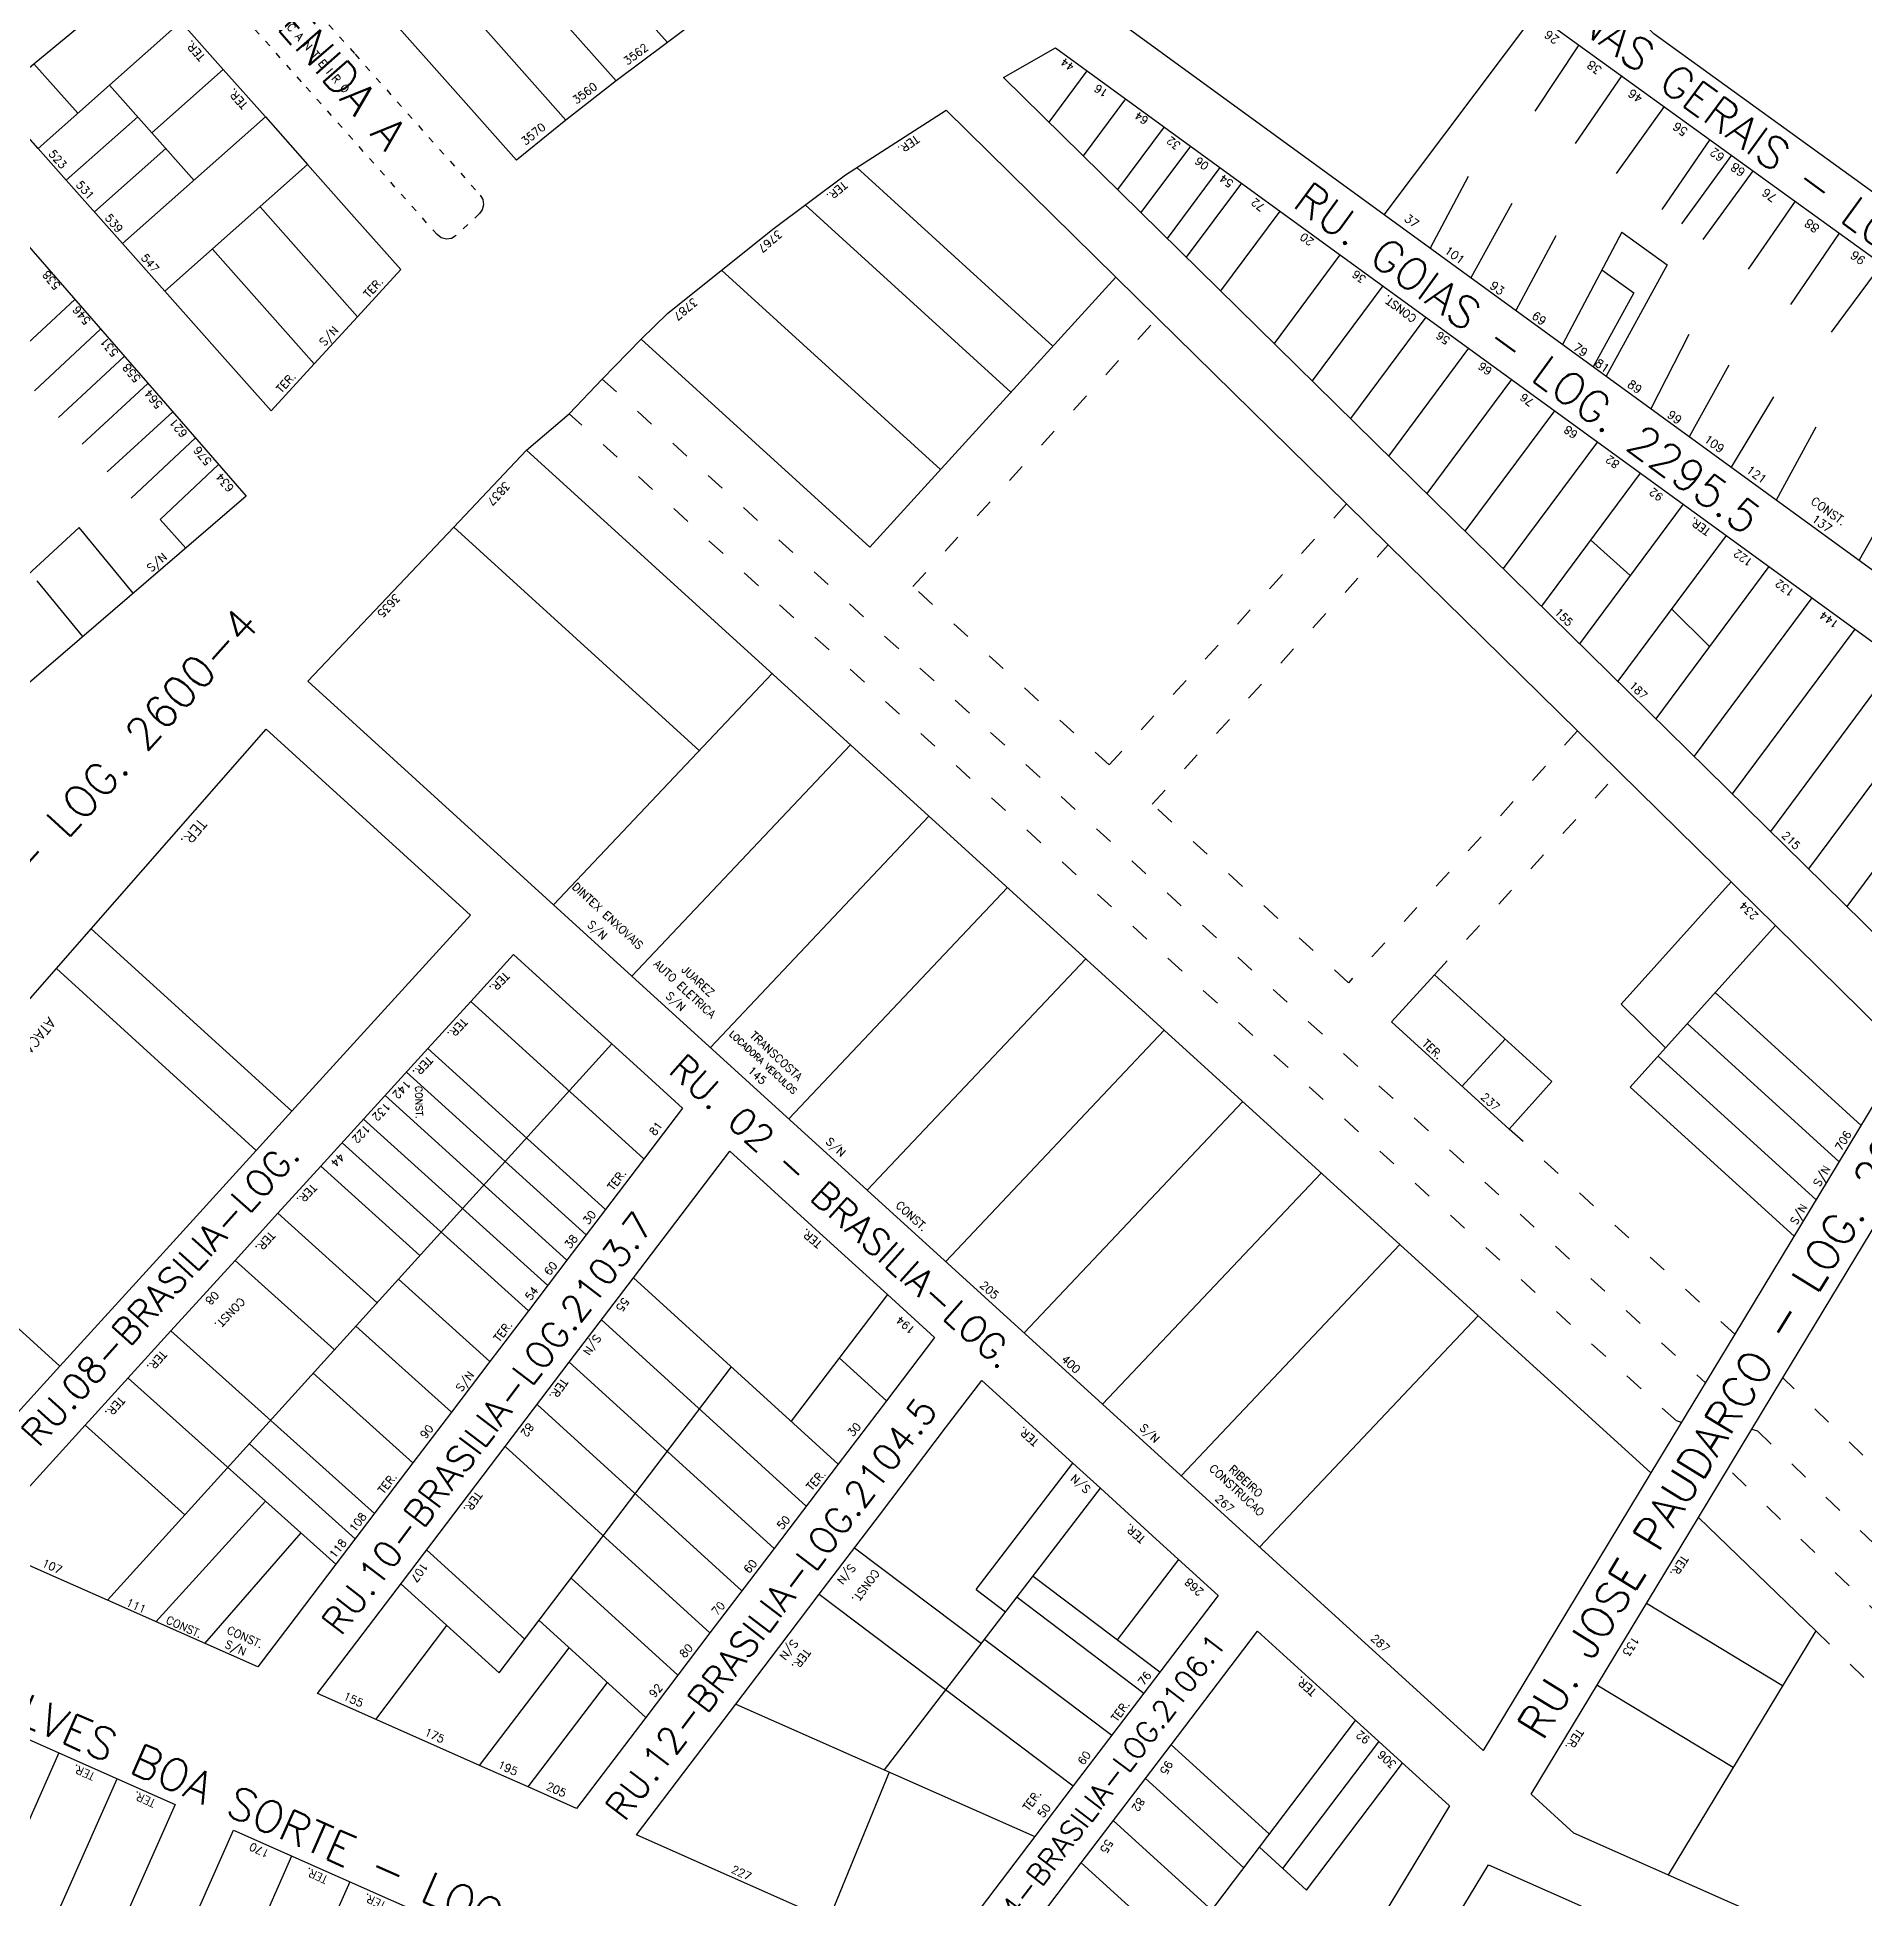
# Model space of a CAD drawing. Extents: x 714896 to 749292, y 8417558 to 8447149.
# Drawn here: x 740437.4 to 740782, y 8424591.9 to 8424942.9 of the extents above; entities that cross this region are included whole.
import ezdxf

# ---------------------------------------------------------------- set-up
doc = ezdxf.new("R2010")
doc.units = 0
doc.header["$MEASUREMENT"] = 0
doc.linetypes.add('ACAD_ISO03W100', pattern=[30, 12, -18])
for name, color, linetype in [('LOTE', 7, 'CONTINUOUS'), ('NUM-PORTA', 7, 'CONTINUOUS'), ('QUADRA', 6, 'CONTINUOUS'), ('TEXTO', 7, 'CONTINUOUS'), ('TEXTODERUA', 3, 'CONTINUOUS')]:
    doc.layers.add(name, color=color, linetype=linetype)
doc.styles.add('ROMANS', font='ROMANS.SHX', dxfattribs={"height": 1.5})

msp = doc.modelspace()

# ---------------------------------------------------------------- linework, layer by layer
at = {"layer": 'LOTE', "color": 7, "linetype": 'CONTINUOUS'}
for p, q in [((740556.26, 8424941.87), (740532.14, 8424969.04)), ((740546.64, 8424934.63), (740523.17, 8424961.08)), ((740537.15, 8424927.24), (740514.19, 8424953.11)), ((740437.62, 8424921.89), (740464.54, 8424945.78)), ((740453.55, 8424903.94), (740480.47, 8424927.83)), ((740497.86, 8424890.16, 516.86), (740479.46, 8424910.89, 516.86)), ((740489.69, 8424881.28, 516.86), (740470.49, 8424902.93, 516.86))]:
    msp.add_line(p, q, dxfattribs=at)
at = {"layer": 'LOTE', "color": 7}
for p, q in [((740691.45, 8424909.36, 525.95), (740720, 8424947.39, 522.34)), ((740719.91, 8424928.91, 524.07), (740728.22, 8424941.44, 522.34)), ((740727.48, 8424922.8, 524.08), (740736.27, 8424935.62, 522.34)), ((740735.23, 8424917.14, 524.06), (740744.27, 8424929.83, 522.34)), ((740743.84, 8424910.4, 524.08), (740752.92, 8424923.57, 522.34)), ((740747.54, 8424907.66, 524.09), (740756.97, 8424920.64, 522.34)), ((740707.24, 8424916.6, 525.07), (740700.11, 8424903.06, 525.95)), ((740751.59, 8424904.73, 524.09), (740761.03, 8424917.71, 522.34)), ((740760.11, 8424899.11, 524.07), (740769, 8424911.94, 522.34)), ((740715.52, 8424911.5, 525.03), (740707.76, 8424897.49, 525.95)), ((740723.79, 8424905.43, 525.03), (740716.25, 8424891.31, 525.95)), ((740736.25, 8424906.13, 524.58), (740725.07, 8424884.9, 525.95)), ((740768.11, 8424892.45, 524.14), (740777.3, 8424905.94, 522.34)), ((740744.81, 8424899.98, 524.59), (740733.26, 8424878.94, 525.95)), ((740775.75, 8424887.26, 524.15), (740785.3, 8424900.15, 522.34)), ((740738.5, 8424894.67, 525.05), (740730.82, 8424880.7, 525.95)), ((740432.1, 8424881.87), (740444.51, 8424893.43)), ((740436.94, 8424876.19), (740449.41, 8424887.8)), ((740748.88, 8424886.84, 525.08), (740741.68, 8424872.82, 525.95)), ((740441.49, 8424871.18), (740453.87, 8424882.69)), ((740756.41, 8424881.02, 525.11), (740748.95, 8424867.53, 525.95)), ((740445.95, 8424866.11), (740458.31, 8424877.6)), ((740764.84, 8424875.08, 525.13), (740756.86, 8424861.78, 525.95)), ((740450.65, 8424860.93), (740462.99, 8424872.22)), ((740455.19, 8424855.93), (740467.27, 8424867.3)), ((740772.83, 8424869.35, 525.15), (740765.36, 8424855.59, 525.95)), ((740460.61, 8424851.95), (740471.66, 8424862.27)), ((740788.5, 8424857.61, 525.25), (740780.97, 8424844.23, 525.95)), ((740465.48, 8424846.53), (740460.61, 8424851.95)), ((740445.38, 8424850.4), (740422.97, 8424829.86)), ((740455.56, 8424838.02), (740445.38, 8424850.4)), ((740446.07, 8424829.88), (740437.45, 8424840.37))]:
    msp.add_line(p, q, dxfattribs=at)
at = {"layer": 'LOTE', "color": 7, "linetype": 'ACAD_ISO03W100', "ltscale": 0.3}
for p, q in [((740700.9, 8424766.07, 512.45), (740735.72, 8424804.34, 512.45)), ((740757.55, 8424698.31, 512.45), (740715.01, 8424737, 512.45)), ((740757.55, 8424698.31, 512.45), (740757.55, 8424698.31, 512.45)), ((740801.09, 8424656.71, 512.45), (740766.6, 8424690.08, 512.45))]:
    msp.add_line(p, q, dxfattribs=at)
at = {"layer": 'LOTE'}
for p, q in [((740772.79, 8424642.35, 512.45), (740750.67, 8424663.75, 512.45)), ((740766.53, 8424632, 512.45), (740740.86, 8424647.52, 512.45)), ((740757.22, 8424616.6, 512.45), (740731.55, 8424632.12, 512.45))]:
    msp.add_line(p, q, dxfattribs=at)
at = {"layer": 'LOTE', "color": 7, "ltscale": 0.3}
for p, q in [((740485.42, 8424599.9, 517.02), (740462.71, 8424548.71, 517.02)), ((740496.39, 8424595.03, 517.02), (740473.68, 8424543.84, 517.02))]:
    msp.add_line(p, q, dxfattribs=at)
at = {"layer": 'LOTE', "color": 7, "linetype": 'ACAD_ISO03W100', "ltscale": 0.1}
msp.add_lwpolyline([(740512.87, 8424905.64), (740487.27, 8424934.48), (740464.19, 8424960.49), (740463.69, 8424961.37), (740463.56, 8424962.27), (740463.83, 8424963.27), (740464.46, 8424964.07), (740469.08, 8424967.91), (740469.94, 8424968.37), (740470.86, 8424968.48), (740471.76, 8424968.24), (740472.55, 8424967.64), (740497.38, 8424939.66), (740520.97, 8424913.08), (740521.46, 8424912.24), (740521.6, 8424911.29), (740521.36, 8424910.35), (740520.82, 8424909.6), (740516.46, 8424905.48), (740515.59, 8424904.94), (740514.62, 8424904.8), (740513.63, 8424905.06), (740512.87, 8424905.64)], close=True, dxfattribs=at)
at = {"layer": 'LOTE', "color": 7, "linetype": 'CONTINUOUS'}
for points in [[(740436.82, 8424937.84), (740445.09, 8424928.52)], [(740459.04, 8424924.86), (740472.51, 8424936.81)], [(740451.08, 8424933.83), (740467.01, 8424915.88)], [(740442.93, 8424915.9), (740456.39, 8424927.85)], [(740448.24, 8424909.92), (740461.7, 8424921.87)], [(740461.51, 8424894.96), (740488.44, 8424918.86)]]:
    msp.add_lwpolyline(points, dxfattribs=at)
at = {"layer": 'LOTE', "color": 7, "linetype": 'CONTINUOUS', "elevation": 524.82, "flags": 128}
for points in [[(740635.37, 8424936.54), (740628.19, 8424926.88)], [(740642.65, 8424931.25), (740634.67, 8424920.51)], [(740649.93, 8424925.96), (740641.14, 8424914.14)], [(740654.89, 8424922.35), (740645.56, 8424909.8)], [(740660.44, 8424918.31), (740650.5, 8424904.94)], [(740664.49, 8424915.37), (740654.1, 8424901.4)], [(740671.77, 8424910.08), (740660.58, 8424895.03)], [(740683.09, 8424901.85), (740670.66, 8424885.12)], [(740691.18, 8424895.97), (740677.86, 8424878.05)], [(740699.27, 8424890.09), (740685.06, 8424870.97)], [(740707.35, 8424884.21), (740692.26, 8424863.89)], [(740715.44, 8424878.33), (740699.46, 8424856.82)], [(740723.53, 8424872.45), (740706.66, 8424849.74)], [(740731.62, 8424866.56), (740713.86, 8424842.66)], [(740739.71, 8424860.68), (740721.06, 8424835.59)], [(740747.79, 8424854.8), (740728.26, 8424828.51)], [(740755.88, 8424848.92), (740735.45, 8424821.43)], [(740737.8, 8424841.35), (740730.33, 8424848.07)], [(740763.97, 8424843.04), (740742.65, 8424814.36)], [(740745.59, 8424835.08), (740752.79, 8424828)], [(740772.06, 8424837.16), (740749.85, 8424807.28)], [(740780.15, 8424831.28), (740757.05, 8424800.2)], [(740788.24, 8424825.4), (740764.25, 8424793.12)], [(740796.32, 8424819.52), (740771.45, 8424786.05)], [(740804.41, 8424813.64), (740778.65, 8424778.97)]]:
    msp.add_lwpolyline(points, dxfattribs=at)
at = {"layer": 'LOTE', "color": 7, "ltscale": 0.3}
for points, elevation in [([(740591.99, 8424918.29), (740628.97, 8424884.64)], 512.45), ([(740582.24, 8424911.25), (740621.05, 8424875.94)], 512.45), ([(740566.48, 8424898.94), (740607.79, 8424861.36)], 512.45), ([(740640.8, 8424897.65), (740594.45, 8424846.7)], 512.45), ([(740594.45, 8424846.7), (740551.31, 8424885.94)], 512.45), ([(740529.72, 8424865.03), (740741.72, 8424672.14)], 512.45), ([(740515.98, 8424850.49), (740562.26, 8424808.38)], 512.45), ([(740534.78, 8424779.3), (740576, 8424822.92)], 512.45), ([(740549.57, 8424765.85), (740590.79, 8424809.46)], 512.45), ([(740564.37, 8424752.39), (740605.59, 8424796)], 512.45), ([(740579.16, 8424738.93), (740620.38, 8424782.54)], 512.45), ([(740736.12, 8424760.53), (740756.82, 8424783.61)], 512.45), ([(740485.47, 8424740.35), (740447.65, 8424774.76)], 512.45), ([(740737.81, 8424744.89), (740765.18, 8424775.39)], 512.45), ([(740593.95, 8424725.47), (740635.18, 8424769.08)], 512.45), ([(740441.06, 8424767.24), (740478.74, 8424732.95)], 512.45), ([(740715.01, 8424737), (740692.82, 8424757.19), (740700.9, 8424766.07)], 512.45), ([(740700.9, 8424766.07), (740723.03, 8424745.94)], 512.45), ([(740551.85, 8424731.39), (740519.18, 8424761.05)], 512.45), ([(740753.81, 8424762.72), (740781.34, 8424737.67)], 512.45), ([(740744.48, 8424752.31), (740736.12, 8424760.53)], 512.45), ([(740608.75, 8424712.01), (740649.97, 8424755.62)], 512.45), ([(740706.14, 8424745.08), (740714.21, 8424753.95)], 512.45), ([(740748.57, 8424756.87), (740777.2, 8424730.82)], 512.45), ([(740545.79, 8424753.06), (740450.69, 8424648.13)], 512.45), ([(740544.59, 8424721.84), (740511.11, 8424752.17)], 512.45), ([(740743.06, 8424750.73), (740772.85, 8424723.62)], 512.45), ([(740540.96, 8424717.06), (740507.07, 8424747.74)], 512.45), ([(740537.33, 8424712.28), (740503.03, 8424743.3)], 512.45), ([(740723.03, 8424745.94), (740715.01, 8424737)], 512.45), ([(740737.81, 8424744.89), (740768.71, 8424716.78)], 512.45), ([(740623.54, 8424698.55), (740664.76, 8424742.16)], 512.45), ([(740533.7, 8424707.51), (740498.99, 8424738.86)], 512.45), ([(740530.07, 8424702.73), (740494.95, 8424734.42)], 512.45), ([(740509.57, 8424713.18), (740490.92, 8424729.98)], 512.45), ([(740638.33, 8424685.09), (740679.56, 8424728.7)], 512.45), ([(740441.73, 8424692.27), (740441.73, 8424692.27), (740406.53, 8424724.29)], 512.45), ([(740501.49, 8424704.3), (740482.84, 8424721.11)], 512.45), ([(740653.13, 8424671.63), (740694.35, 8424715.24)], 512.45), ([(740493.42, 8424695.43), (740474.77, 8424712.23)], 512.45), ([(740522.81, 8424693.17), (740505.58, 8424708.69)], 512.45), ([(740588.48, 8424673.82), (740549.87, 8424708.95)], -0.02), ([(740597.76, 8424705.78), (740579.61, 8424681.9)], -0.02), ([(740582.43, 8424665.86), (740543.82, 8424700.99)], -0.02), ([(740667.92, 8424658.17), (740709.14, 8424701.79)], 512.45), ([(740501.03, 8424664.51), (740462.65, 8424698.92)], 512.45), ([(740515.55, 8424683.62), (740497.54, 8424699.82)], 512.45), ([(740508.29, 8424674.07), (740489.51, 8424690.96)], 512.45), ([(740524.52, 8424634.44), (740568.36, 8424692.13)], -0.02), ([(740576.38, 8424657.9), (740537.77, 8424693.03)], -0.02), ([(740597.56, 8424685.77), (740588.68, 8424693.84)], -0.02), ([(740493.77, 8424654.96), (740454.58, 8424690.04)], 512.45), ([(740570.33, 8424649.94), (740531.72, 8424685.07)], -0.02), ([(740465.3, 8424664.25), (740446.5, 8424681.16)], 512.45), ([(740497.4, 8424659.73), (740477.46, 8424677.67)], 512.45), ([(740564.28, 8424641.97), (740525.67, 8424677.11)], -0.02), ([(740614.48, 8424650.16), (740632.73, 8424673.97)], 512.45), ([(740480.48, 8424666.85), (740459.83, 8424644.08)], 512.45), ([(740597.19, 8424616.14), (740637.91, 8424669.25)], 512.45), ([(740487.17, 8424660.86), (740468.98, 8424640.02)], 512.45), ([(740529.36, 8424640.81), (740510.87, 8424657.63)], -0.02), ([(740591.56, 8424658.04), (740615.47, 8424639.99)], 512.45), ([(740641.11, 8424640.68), (740652.7, 8424655.8)], 512.45), ([(740558.23, 8424634.01), (740538.11, 8424652.32)], -0.02), ([(740625.21, 8424652.68), (740649.13, 8424634.63)], 512.45), ([(740524.52, 8424634.44), (740506.03, 8424651.26)], -0.02), ([(740584.9, 8424649.28), (740632.79, 8424613.13)], 512.45), ([(740614.48, 8424650.16), (740620.05, 8424645.95)], 512.45), ([(740622.19, 8424648.7), (740646.1, 8424630.65)], 512.45), ([(740501.27, 8424625.69), (740514.7, 8424643.37)], -0.02), ([(740552.18, 8424626.05), (740532.06, 8424644.36)], -0.02), ([(740520.86, 8424617), (740537.73, 8424639.2)], -0.02), ([(740616.14, 8424640.73), (740640.05, 8424622.68)], 512.45), ([(740530.01, 8424612.95), (740544.96, 8424632.62)], -0.02), ([(740569.17, 8424628.58), (740625.53, 8424603.57)], 512.45), ([(740441.54, 8424619.36), (740418.83, 8424568.17)], 517.02), ([(740429.8, 8424563.31), (740452.51, 8424614.5)], 517.02), ([(740598.11, 8424615.74), (740586.67, 8424587.81)], 512.45)]:
    msp.add_lwpolyline(points, dxfattribs=dict(at, elevation=elevation))
at = {"layer": 'LOTE', "color": 7, "elevation": 525.95, "flags": 128}
for points in [[(740736.25, 8424906.13), (740744.81, 8424899.98)], [(740732.49, 8424898.99), (740738.5, 8424894.67)]]:
    msp.add_lwpolyline(points, dxfattribs=at)
at = {"layer": 'LOTE', "color": 7, "linetype": 'ACAD_ISO03W100', "ltscale": 0.3}
for points, elevation in [([(740684.34, 8424854.86), (740639.57, 8424805.64), (740602.58, 8424839.29), (740648.65, 8424889.93)], 512.45), ([(740543.98, 8424878.41), (740543.98, 8424878.41), (740751.99, 8424689.16), (740752, 8424689.14)], 516.96), ([(740747.48, 8424681.66), (740746.52, 8424681.97), (740537.78, 8424871.88), (740537.78, 8424871.88)], 516.96), ([(740727.87, 8424812.06), (740684.69, 8424764.59), (740647.7, 8424798.24), (740692.19, 8424847.14)], 512.45), ([(740760.76, 8424680.43), (740761.8, 8424680.11)], 513.61), ([(740761.8, 8424680.11), (740894.14, 8424551.94)], 513.61), ([(740890.23, 8424544.09), (740889.03, 8424544.5), (740756.24, 8424672.97)], 513.61), ([(740772.79, 8424642.35), (740809.86, 8424606.49)], 517)]:
    msp.add_lwpolyline(points, dxfattribs=dict(at, elevation=elevation))
at = {"layer": 'LOTE', "elevation": 512.45}
msp.add_lwpolyline([(740772.79, 8424642.35), (740744.98, 8424596.35)], dxfattribs=at)
at = {"layer": 'LOTE', "color": 7, "linetype": 'CONTINUOUS', "elevation": 512.45}
for points in [[(740667.9, 8424601.57), (740686, 8424625.5)], [(740651.26, 8424620.9), (740669.78, 8424604.05)], [(740672.34, 8424597.54), (740690.44, 8424621.46)], [(740676.78, 8424593.5), (740694.88, 8424617.42)], [(740646.42, 8424614.53), (740664.95, 8424597.67)], [(740640.37, 8424606.57), (740658.92, 8424589.7)], [(740639.7, 8424564.29), (740667.9, 8424601.57)], [(740667.9, 8424601.57), (740676.78, 8424593.5)], [(740634.32, 8424598.61), (740652.89, 8424581.72)]]:
    msp.add_lwpolyline(points, dxfattribs=at)
at = {"layer": 'QUADRA', "color": 6, "linetype": 'CONTINUOUS'}
msp.add_lwpolyline([(740849.59, 8424865.89), (740742.25, 8424943.51), (740732.36, 8424953.43), (740725.54, 8424960.91), (740720.5, 8424968.87), (740716.6, 8424977.01), (740715.24, 8424981.79), (740715.27, 8424985.92), (740716.02, 8424988.58), (740720.74, 8424992.9), (740763.9, 8425008.82), (740829.38, 8425032.98)], dxfattribs=at)
at = {"layer": 'QUADRA', "color": 6}
for points in [[(740527.98, 8425013.61), (740537.99, 8425006.32), (740547.92, 8424999.09), (740557.86, 8424991.86), (740570.86, 8424982.4), (740583.26, 8424973.37), (740592.71, 8424966.49), (740583.97, 8424961.03), (740575.85, 8424955.95), (740565.88, 8424949.11), (740556.26, 8424941.87), (740546.64, 8424934.63), (740537.15, 8424927.24), (740527.83, 8424919.67), (740514.83, 8424934.32), (740505.22, 8424945.14), (740497.25, 8424954.12), (740489.29, 8424963.1), (740479.91, 8424973.66), (740491.75, 8424983.5), (740504.54, 8424994.12), (740516.32, 8425003.91), (740527.98, 8425013.61)], [(740690.29, 8424968.77), (740851.1, 8424852.55), (740825.37, 8424811.92), (740639.69, 8424947), (740690.29, 8424968.77)], [(740506.02, 8424899.04), (740497.86, 8424890.16), (740489.69, 8424881.28), (740481.53, 8424872.41), (740471.37, 8424883.85), (740461.51, 8424894.96), (740453.55, 8424903.94), (740442.93, 8424915.9), (740437.62, 8424921.89), (740429.13, 8424931.45), (740436.82, 8424937.84), (740456.83, 8424954.47), (740464.54, 8424945.78), (740472.51, 8424936.81), (740480.47, 8424927.83), (740488.44, 8424918.86), (740497.23, 8424908.95), (740506.02, 8424899.04)], [(740476.86, 8424856.31), (740432.85, 8424818.52), (740375.7, 8424884.12), (740419.7, 8424921.9), (740476.86, 8424856.31)]]:
    msp.add_lwpolyline(points, close=True, dxfattribs=at)
for points, elevation in [([(740820.59, 8424801.88), (740796.48, 8424761.45), (740619.65, 8424935.27), (740629.43, 8424940.86), (740654.89, 8424922.35), (740749.86, 8424853.3), (740820.59, 8424801.88)], 524.82), ([(740710.08, 8424619.81), (740638.33, 8424685.09), (740549.57, 8424765.85), (740488.49, 8424821.42), (740515.98, 8424850.49), (740529.72, 8424865.03), (740537.78, 8424871.88), (740543.98, 8424878.41), (740551.31, 8424885.94), (740556.28, 8424890.75), (740576.13, 8424906.7), (740589.86, 8424916.92), (740608.82, 8424929.09), (740640.8, 8424897.65), (740648.65, 8424889.93), (740684.34, 8424854.86), (740692.19, 8424847.14), (740727.87, 8424812.06), (740735.72, 8424804.34), (740765.18, 8424775.39), (740789.62, 8424751.36), (740757.55, 8424698.31), (740741.72, 8424672.14), (740710.08, 8424619.81)], 512.45), ([(740383.2, 8424678.07), (740382.87, 8424688.43), (740392.3, 8424702.71), (740400.97, 8424715.83), (740406.53, 8424724.29), (740417.95, 8424740.94), (740441.06, 8424767.24), (740447.65, 8424774.76), (740467.22, 8424797.11), (740480.6, 8424812.38), (740506.49, 8424788.82), (740519.12, 8424777.33), (740485.47, 8424740.35), (740478.74, 8424732.95), (740459.94, 8424712.29), (740441.73, 8424692.27), (740435, 8424684.87), (740424.04, 8424672.82), (740415.7, 8424663.66), (740399.7, 8424670.75), (740383.2, 8424678.07)], 512.45), ([(740479.03, 8424635.56), (740464.13, 8424642.17), (740450.69, 8424648.13), (740438.77, 8424653.42), (740426.3, 8424658.96), (740446.5, 8424681.16), (740462.65, 8424698.92), (740474.77, 8424712.23), (740482.84, 8424721.11), (740490.92, 8424729.98), (740511.11, 8424752.17), (740519.18, 8424761.05), (740527.26, 8424769.93), (740537.21, 8424760.87), (740545.79, 8424753.06), (740551.86, 8424747.54), (740559.11, 8424740.95), (740544.59, 8424721.84), (740537.33, 8424712.28), (740530.07, 8424702.73), (740522.81, 8424693.17), (740515.55, 8424683.62), (740508.29, 8424674.07), (740493.77, 8424654.96), (740486.27, 8424645.09), (740479.03, 8424635.56)], 512.45), ([(740885.26, 8424534.12), (740864.43, 8424543.36), (740814.93, 8424565.31), (740765.02, 8424587.46), (740727.21, 8424604.23), (740719.13, 8424611.58), (740750.67, 8424663.75), (740766.6, 8424690.08), (740798.44, 8424742.76), (740842.81, 8424699.83), (740851.44, 8424691.49), (740897.43, 8424646.99), (740927.18, 8424618.21), (740899.1, 8424561.89), (740885.26, 8424534.12)], 512.45), ([(740539.15, 8424608.89), (740530.01, 8424612.95), (740520.86, 8424617), (740499.22, 8424626.61), (740490.3, 8424630.56), (740506.31, 8424651.63), (740525.67, 8424677.11), (740537.77, 8424693.03), (740549.87, 8424708.95), (740568.02, 8424732.84), (740587.69, 8424714.94), (740597.76, 8424705.78), (740606.63, 8424697.71), (740597.56, 8424685.77), (740588.48, 8424673.82), (740576.38, 8424657.9), (740564.28, 8424641.97), (740552.18, 8424626.05), (740539.15, 8424608.89)], -0.02), ([(740606.78, 8424578.89), (740596.79, 8424583.32), (740586.67, 8424587.81), (740575.19, 8424592.9), (740560.74, 8424599.31), (740550.42, 8424603.89), (740560.58, 8424617.26), (740569.17, 8424628.58), (740577.27, 8424639.23), (740584.9, 8424649.28), (740596.24, 8424664.19), (740608.73, 8424680.64), (740615.54, 8424689.6), (740632.73, 8424673.97), (740637.91, 8424669.25), (740648.45, 8424659.66), (740660.1, 8424649.07), (740646.1, 8424630.65), (740632.79, 8424613.13), (740625.53, 8424603.57), (740612.86, 8424586.89), (740606.78, 8424578.89)], 512.45), ([(740440.77, 8424558.44), (740308.61, 8424617.07), (740318.3, 8424628.09), (740327.99, 8424639.1), (740342.22, 8424649.41), (740351.78, 8424653.51), (740358.11, 8424654.82), (740364.76, 8424653.43), (740463.48, 8424609.63), (740440.77, 8424558.44)], 517.02), ([(740668.72, 8424551.41), (740639.7, 8424564.29), (740616.17, 8424574.72), (740634.32, 8424598.61), (740651.26, 8424620.9), (740667.53, 8424642.31), (740686.19, 8424625.33), (740703.76, 8424609.35), (740684.34, 8424577.24), (740668.72, 8424551.41)], 512.45), ([(740572.4, 8424500.05), (740451.74, 8424553.58), (740474.45, 8424604.77), (740595.11, 8424551.24), (740572.4, 8424500.05)], 517.02), ([(740853.1, 8424469.62), (740785.82, 8424499.47), (740763.88, 8424509.2), (740752.91, 8424514.06), (740709.03, 8424533.53), (740698.06, 8424538.39), (740679.78, 8424546.5), (740689.03, 8424561.8), (740695.3, 8424572.18), (740704.13, 8424586.78), (740711.07, 8424598.26), (740765.92, 8424573.93), (740811.62, 8424553.66), (740829.91, 8424545.54), (740879.9, 8424523.37), (740868.31, 8424500.12), (740853.1, 8424469.62)], 512.45)]:
    msp.add_lwpolyline(points, close=True, dxfattribs=dict(at, elevation=elevation))

# ---------------------------------------------------------------- texts
at = {"layer": 'NUM-PORTA', "color": 7, "style": 'ROMANS'}
for s, height, rotation, p in [('26', 1.588, 144.2278, (740724.6, 8424942.71)), ('44', 1.482, 143.8441, (740633.18, 8424937.54)), ('38', 1.589, 144.2012, (740732.62, 8424936.99)), ('16', 1.485, 146.5977, (740639.52, 8424932.68, 524.82)), ('46', 1.59, 144.1762, (740740.37, 8424931.62)), ('64', 1.487, 146.3424, (740647.14, 8424927.52, 524.82)), ('56', 1.59, 144.1745, (740748.81, 8424925.39)), ('32', 1.489, 142.0143, (740653.18, 8424922.7)), ('06', 1.488, 142.3308, (740658.5, 8424918.85)), ('62', 1.589, 144.1846, (740755.79, 8424920.56)), ('68', 1.589, 144.1846, (740759.7, 8424917.73)), ('54', 1.487, 142.592, (740663.14, 8424915.56)), ('72', 1.486, 142.7336, (740669.09, 8424911.09)), ('76', 1.59, 144.1745, (740765.64, 8424912.92)), ('37', 1.564, 324.148, (740695.07, 8424908.35)), ('88', 1.59, 144.1745, (740773.64, 8424907.14)), ('20', 1.485, 142.9701, (740678.31, 8424904.57)), ('101', 1.565, 324.0771, (740702.63, 8424902.33)), ('96', 1.591, 144.1642, (740782.31, 8424901.12)), ('538', 1.514, 129.8951, (740441.95, 8424896.03)), ('36', 1.484, 143.1495, (740688.14, 8424897.53)), ('93', 1.566, 324.0709, (740711.18, 8424895.72)), ('546', 1.514, 129.9024, (740447.65, 8424889.41)), ('69', 1.566, 324.0565, (740719.1, 8424890.02)), ('56', 1.483, 143.3539, (740703.97, 8424885.98)), ('531', 1.514, 129.9096, (740452.86, 8424883.38)), ('79', 1.566, 324.0511, (740726.9, 8424884.07)), ('558', 1.514, 129.914, (740457.07, 8424878.53)), ('66', 1.483, 143.3805, (740711.92, 8424880.2)), ('81', 1.566, 324.0511, (740731.01, 8424881.08)), ('89', 1.566, 324.0657, (740737.13, 8424877.1)), ('564', 1.513, 129.9461, (740461.2, 8424873.6)), ('76', 1.483, 143.4283, (740719.79, 8424874.33)), ('621', 1.513, 129.9727, (740465.91, 8424868.16)), ('68', 1.483, 143.4666, (740728.06, 8424868.24)), ('99', 1.566, 324.0668, (740744.65, 8424871.36)), ('109', 1.567, 324.0507, (740751.57, 8424866.74)), ('576', 1.511, 130.0351, (740470.45, 8424862.92)), ('82', 1.482, 143.5716, (740735.94, 8424862.63)), ('634', 1.502, 130.4421, (740474.66, 8424857.89)), ('121', 1.567, 324.0531, (740759.54, 8424860.96)), ('92', 1.482, 143.5716, (740744.16, 8424856.48)), ('137', 1.567, 324.0508, (740771.88, 8424851.72)), ('S/N', 1.502, 40.4421, (740458.92, 8424841.94)), ('122', 1.482, 143.5723, (740761.08, 8424844.13)), ('132', 1.482, 143.5871, (740768.93, 8424838.47)), ('155', 1.482, 315.4321, (740723.43, 8424834.32)), ('144', 1.482, 143.5978, (740777.3, 8424832.46)), ('187', 1.482, 315.4321, (740737.48, 8424820.52)), ('215', 1.482, 315.4321, (740766.28, 8424792.21))]:
    msp.add_text(s, height=height, rotation=rotation, dxfattribs=at).set_placement(p)
at = {"layer": 'NUM-PORTA', "style": 'ROMANS'}
for s, height, rotation, p in [('3562', 1.5, 37.1837, (740548.72, 8424937.52)), ('3560', 1.5, 37.1837, (740539.1, 8424930.16)), ('3570', 1.5, 39.2768, (740529.48, 8424922.41)), ('523', 1.5, 311.0653, (740439.49, 8424920.82)), ('531', 1.5, 311.0653, (740444.66, 8424915)), ('539', 1.5, 311.0653, (740450.09, 8424908.75)), ('3767', 1.5, 220.7825, (740577.1, 8424906.64)), ('547', 1.5, 311.0653, (740456.89, 8424901.21)), ('3787', 1.5, 220.7825, (740561.16, 8424893.84)), ('S/N', 1.5, 47.6907, (740491.59, 8424884.49)), ('3837', 1.5, 227.1947, (740525.64, 8424859.19)), ('3635', 1.5, 227.1947, (740504.94, 8424838.06)), ('234', 1.5, 135.439, (740762.07, 8424777.31)), ('S/N', 1.5, 317.1947, (740541.04, 8424775.37)), ('S/N', 1.5, 317.1947, (740555.83, 8424761.92)), ('145', 1.5, 317.1947, (740571.28, 8424747.86)), ('142', 1.5, 226.1441, (740506.98, 8424746.36)), ('237', 1.5, 317.1947, (740709.53, 8424742.88)), ('132', 1.5, 226.1441, (740503.16, 8424742.16)), ('122', 1.5, 226.1441, (740499.35, 8424737.96)), ('706', 1.5, 58.9363, (740777.62, 8424732.77, 512.45)), ('S/N', 1.5, 317.1947, (740586, 8424734.47)), ('44', 1.5, 226.1441, (740494.48, 8424732.61)), ('S/N', 1.5, 58.9363, (740773.52, 8424725.98, 512.45)), ('S/N', 1.5, 58.9363, (740769.17, 8424718.78, 512.45)), ('30', 1.5, 52.1516, (740541.36, 8424718.85)), ('38', 1.5, 52.1516, (740537.91, 8424714.31)), ('60', 1.5, 52.1516, (740534.05, 8424709.23)), ('205', 1.5, 317.1947, (740615.07, 8424707.39)), ('08', 1.5, 226.1441, (740470.79, 8424706.57)), ('54', 1.5, 52.1516, (740530.48, 8424704.53)), ('55', 1.5, 234.7899, (740547.96, 8424705.36)), ('194', 1.5, 139.3768, (740603.14, 8424699.33)), ('S/N', 1.5, 234.7899, (740542.68, 8424698.42)), ('400', 1.5, 317.1947, (740630.43, 8424693.42)), ('S/N', 1.5, 52.1516, (740517.42, 8424687.33)), ('90', 1.5, 52.1516, (740510.69, 8424678.48)), ('82', 1.5, 234.7899, (740530, 8424681.72)), ('30', 1.5, 49.3768, (740591.22, 8424678.86)), ('S/N', 1.5, 317.1947, (740645.18, 8424680.48)), ('S/N', 1.5, 138.0121, (740636.23, 8424669.27)), ('267', 1.5, 317.1947, (740659.4, 8424667.12)), ('108', 1.5, 52.1516, (740497.32, 8424660.89)), ('50', 1.5, 49.3768, (740577.89, 8424661.33)), ('118', 1.5, 52.1516, (740493.55, 8424655.92)), ('107', 1.5, 335.7454, (740438.19, 8424654.63)), ('60', 1.5, 49.3768, (740571.63, 8424653.08)), ('107', 1.5, 234.7899, (740510, 8424655.4)), ('S/N', 1.5, 231.4335, (740590.73, 8424655.15)), ('268', 1.5, 138.0121, (740657.51, 8424649.9)), ('111', 1.5, 335.7454, (740454.03, 8424647.18)), ('70', 1.5, 49.3768, (740565.59, 8424645.14)), ('287', 1.5, 317.1947, (740688.79, 8424640.8)), ('S/N', 1.5, 335.7454, (740472.68, 8424639.33)), ('80', 1.5, 49.3768, (740559.53, 8424637.16)), ('S/N', 1.5, 231.4335, (740579.89, 8424640.89)), ('133', 1.5, 237.0683, (740738.37, 8424641.49)), ('76', 1.5, 53.3442, (740646.09, 8424631.93)), ('92', 1.5, 49.3768, (740553.81, 8424629.64)), ('155', 1.5, 335.4656, (740495.02, 8424629.53)), ('175', 1.5, 335.4656, (740510.3, 8424622.75)), ('92', 1.496, 141.7664, (740688.88, 8424622.09, -39.28)), ('195', 1.5, 335.4656, (740524.13, 8424616.62)), ('60', 1.5, 53.3442, (740634.7, 8424616.93)), ('95', 1.496, 238, (740650.41, 8424618.07, -551.73)), ('306', 1.496, 137.874, (740693.87, 8424617.36, -39.28)), ('205', 1.5, 335.4656, (740533.27, 8424612.56)), ('82', 1.496, 238, (740645.1, 8424611.09, -551.73)), ('50', 1.5, 53.3442, (740627.14, 8424606.99)), ('55', 1.496, 238, (740639.13, 8424603.23, -551.73)), ('170', 1.502, 155.4741, (740481.4, 8424600.88)), ('227', 1.5, 335.4656, (740568.17, 8424596.87))]:
    msp.add_text(s, height=height, rotation=rotation, dxfattribs=at).set_placement(p)
at = {"layer": 'TEXTO', "style": 'ROMANS'}
for s, height, rotation, p in [('C A N T E I R O', 1.5, 311.1056, (740484.38, 8424944.73)), ('TER.', 1.5, 131.0653, (740469.22, 8424939.23)), ('TER.', 1.5, 131.0653, (740477.26, 8424930.16)), ('TER.', 1.5, 215.2113, (740603.04, 8424924.49)), ('TER.', 1.5, 220.7825, (740589.34, 8424915.84)), ('TER.', 1.5, 47.6907, (740499.95, 8424893.57)), ('CONST.', 1.483, 143.2622, (740697.68, 8424890.14)), ('TER.', 1.5, 47.6907, (740483.48, 8424875.67)), ('CONST.', 1.566, 324.2744, (740771.72, 8424855.05)), ('TER.', 1.482, 143.5533, (740753.1, 8424849.98)), ('TER.', 2, 230.1347, (740468.01, 8424795.72)), ('DINTEX ENXOVAIS', 1.5, 317.1947, (740538.16, 8424782.5)), ('AUTO ELETRICA', 1.5, 317.1947, (740553.51, 8424767.94)), ('TER.', 1.5, 226.1441, (740525.53, 8424766.74)), ('JUAREZ ', 1.5, 317.1947, (740558.79, 8424766.88)), ('ATACADAO GIRA RAPIDO', 2, 230.1347, (740439.55, 8424758.21)), ('TER.', 1.5, 226.1441, (740517.61, 8424758.04)), ('LOCADORA VEICULOS', 1.2, 317.1947, (740567.83, 8424754.76)), ('TRANSCOSTA', 1.5, 317.1947, (740571.71, 8424754.47)), ('TER.', 1.5, 317.1947, (740698.48, 8424752.92)), ('TER.', 1.5, 226.1441, (740511.07, 8424750.85)), ('CONST.', 1.3, 271.1441, (740508.73, 8424745.11)), ('81', 1.5, 52.8639, (740553.91, 8424735.61)), ('TER.', 1.5, 226.1441, (740489.19, 8424726.8)), ('TER.', 1.5, 52.8639, (740546.06, 8424725.28)), ('CONST.', 1.5, 317.1947, (740599.2, 8424722.46)), ('TER.', 1.5, 227.8504, (740481.3, 8424717.81, 512.45)), ('TER.', 1.5, 139.3768, (740585.57, 8424715.57)), ('CONST.', 1.5, 226.1441, (740475.7, 8424705.36)), ('TER.', 1.5, 52.1516, (740524.55, 8424696.72)), ('TER.', 1.5, 227.8504, (740460.87, 8424695.36, 512.45)), ('TER.', 1.5, 234.7899, (740536.36, 8424690.1)), ('TER.', 1.5, 227.8504, (740452.97, 8424686.68, 512.45)), ('TER.', 1.5, 138.0121, (740626.43, 8424678.18)), ('CONSTRUCAO', 1.5, 317.1947, (740658.3, 8424672.81)), ('RIBEIRO ', 1.5, 317.1947, (740662, 8424672.67)), ('TER.', 1.5, 52.1516, (740502.77, 8424668.06)), ('TER.', 1.5, 49.3768, (740583.48, 8424668.68)), ('TER.', 1.5, 234.7899, (740520.19, 8424668.82)), ('TER.', 1.5, 138.0121, (740646.54, 8424659.89)), ('TER.', 1.5, 237.0683, (740747.6, 8424656.76)), ('CONST.', 1.5, 233.5421, (740595.19, 8424654.13)), ('CONST.', 1.5, 335.7454, (740461.58, 8424643.9)), ('CONST.', 1.5, 335.7454, (740473.06, 8424641.98)), ('TER.', 1.5, 233.5421, (740582.15, 8424639.16)), ('TER.', 1.496, 137.874, (740678.79, 8424631.07, -39.28)), ('TER.', 1.5, 53.5421, (740641.02, 8424625.09)), ('TER.', 1.5, 237.0683, (740727.83, 8424624.06)), ('TER.', 1.502, 155.4741, (740448.48, 8424615.48)), ('TER.', 1.502, 155.4741, (740459.9, 8424610.42)), ('TER.', 1.5, 53.5421, (740624.37, 8424608.25)), ('TER.', 1.502, 155.4741, (740492.37, 8424596.01)), ('TER.', 1.502, 155.4741, (740503.34, 8424591.15))]:
    msp.add_text(s, height=height, rotation=rotation, dxfattribs=at).set_placement(p)
at = {"layer": 'TEXTODERUA', "style": 'ROMANS'}
for s, height, rotation, p in [('RU. MINAS GERAIS - LOG. 2275.0', 6, 323.7927, (740706.1, 8424960.37)), ('AVENIDA A', 6, 311.0767, (740476.39, 8424951.73)), ('RU. GOIAS - LOG. 2295.5', 6, 323.929, (740673.9, 8424911.12)), ('AV. PREF. JOSE NEVES TEIXEIRA - LOG. 2600-4', 6, 47.8769, (740346.3, 8424684.45)), ('RU. 02 - BRASILIA-LOG.', 5, 318.0801, (740556.21, 8424747.82)), ('RU. JOSE PAUDARCO - LOG. 2210.6   ', 6, 58.442, (740721.3, 8424621.46)), ('RU.08-BRASILIA-LOG.', 5, 48.0423, (740437.71, 8424676.74)), ('RU.10-BRASILIA-LOG.2103.7', 5, 52.6387, (740494.67, 8424641.17)), ('RU.12-BRASILIA-LOG.2104.5', 5, 52.6387, (740548.15, 8424606.19)), ('AV. HIDEVALDO ALVES BOA SORTE - LOG. 2102.9', 6, 336.2447, (740371.66, 8424652.29)), ('RU.14-BRASILIA-LOG.2106.1', 4, 52.6387, (740614.4, 8424577.69))]:
    msp.add_text(s, height=height, rotation=rotation, dxfattribs=at).set_placement(p)

doc.saveas('drawing.dxf')
